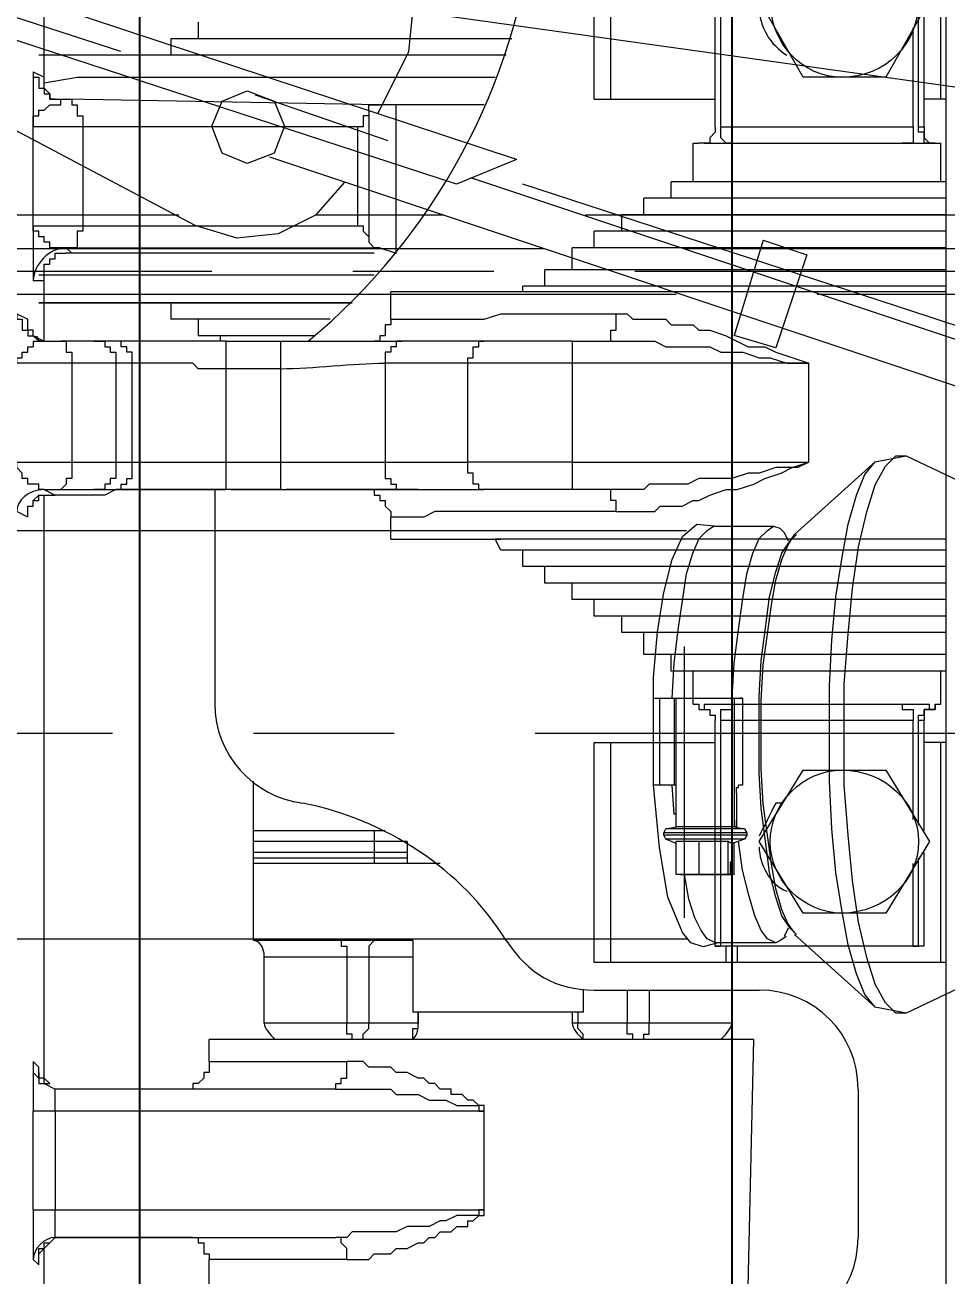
# Model space of a CAD drawing. Header units: millimetres. Extents: x 25083 to 52777, y 24772 to 45779.
# Drawn here: x 38710.9 to 38773.1, y 33778.3 to 33862.8 of the extents above; entities that cross this region are included whole.
import ezdxf

# ---------------------------------------------------------------- set-up
doc = ezdxf.new("R2010")
doc.units = ezdxf.units.MM
doc.layers.add('小车', color=7, linetype='Continuous')
doc.styles.get("Standard").update_dxf_attribs({"font": ''})
doc.styles.add('标准', font='', dxfattribs={"width": 0.667})
doc.styles.get('Standard').set_extended_font_data('SimSun')
doc.styles.get('标准').set_extended_font_data('FangSong_GB2312')
doc.dimstyles.new('ISO-25', dxfattribs={"dimtxt": 2.5, "dimasz": 2.5, "dimexe": 1.25, "dimexo": 0.625, "dimtad": 1, "dimtxsty": 'Standard', "dimcen": 2.5, "dimadec": 0, "dimazin": 0, "dimtfac": 1, "dimtmove": 0, "dimatfit": 3, "dimfxl": 1, "dimarcsym": 0})
doc.dimstyles.new('标准', dxfattribs={"dimtxt": 35, "dimasz": 4, "dimexe": 2, "dimexo": 0, "dimtad": 1, "dimdec": 1, "dimzin": 9, "dimdsep": 46, "dimtxsty": '标准', "dimcen": 0, "dimdle": 6, "dimazin": 2, "dimtfac": 1, "dimtdec": 1, "dimtmove": 0, "dimatfit": 3, "dimfxl": 1, "dimtolj": 1, "dimtzin": 0, "dimarcsym": 0})

# ---------------------------------------------------------------- blocks, each defined once
blk = doc.blocks.new('*D925')
at = {"color": 0, "lineweight": -2}
for p, q in [((29677.862, 34881.662), (29677.862, 32448.293)), ((40733.017, 34757.645), (40733.017, 32448.293)), ((29680.362, 32449.543), (40730.517, 32449.543))]:
    blk.add_line(p, q, dxfattribs=at)
at = {"color": 0}
for points in [[(29680.362, 32449.96), (29680.362, 32449.127), (29677.862, 32449.543)], [(40730.517, 32449.127), (40730.517, 32449.96), (40733.017, 32449.543)]]:
    blk.add_solid(points, dxfattribs=at)
at = {"layer": 'DEFPOINTS', "color": 0}
for p in [(29677.862, 34882.287), (40733.017, 34758.27), (40733.017, 32449.543)]:
    blk.add_point(p, dxfattribs=at)
at = {"color": 0, "insert": (35205.439, 32451.628), "char_height": 2.5, "attachment_point": 5}
blk.add_mtext('11055,15', dxfattribs=at)
blk = doc.blocks.new('zw$D2F4')
at = {"color": 7, "lineweight": 5}
for points in [[(650.25, 779.854), (650.621, 780.597)], [(650.25, 779.854), (650.992, 779.854)], [(650.25, 779.854), (650.992, 779.854)], [(650.25, 779.854), (650.621, 779.854)], [(650.992, 779.854), (650.992, 779.483), (651.364, 779.483)], [(650.992, 779.854), (650.992, 779.483), (651.364, 779.483)], [(652.106, 778.74), (652.106, 779.111), (652.478, 779.111), (652.478, 779.854), (652.849, 779.854), (652.849, 780.225), (653.22, 780.225), (653.592, 780.597), (653.963, 780.597)], [(653.963, 780.597), (653.963, 777.626), (653.963, 777.254), (653.963, 776.883)], [(660.648, 780.597), (661.019, 780.597), (661.019, 780.225), (661.39, 780.225), (661.39, 779.854), (661.762, 779.854), (661.762, 779.483)], [(660.648, 776.883), (660.648, 780.597)], [(663.99, 780.597), (663.619, 780.597), (663.619, 780.225), (662.876, 780.225), (662.876, 779.854), (662.504, 779.854)], [(662.504, 779.854), (662.504, 779.483)], [(662.504, 779.483), (662.876, 779.483), (662.876, 779.854)], [(662.876, 779.483), (662.876, 779.854), (663.247, 779.854)], [(662.876, 779.854), (663.619, 779.854)], [(663.247, 779.854), (663.619, 779.854)], [(663.99, 780.597), (663.619, 779.854)], [(599.745, 779.111), (600.116, 779.483)], [(599.745, 779.111), (600.487, 779.111)], [(599.745, 779.111), (600.116, 779.111)], [(603.458, 779.483), (600.487, 779.483), (600.116, 779.483)], [(600.116, 779.111), (600.487, 779.111)], [(600.487, 779.111), (600.859, 778.74)], [(600.487, 779.111), (600.859, 779.111), (600.859, 778.74), (601.23, 778.74)], [(603.458, 779.483), (610.143, 779.483)], [(603.458, 779.483), (603.458, 777.997)], [(610.143, 777.997), (610.143, 779.483)], [(613.485, 779.483), (612.371, 779.483), (610.143, 779.483)], [(613.485, 779.483), (612.742, 779.483), (612.371, 779.111), (612, 779.111), (612, 778.74)], [(612, 778.74), (612.371, 778.74), (612.371, 779.111)], [(612.371, 778.74), (612.371, 779.111)], [(612.371, 779.111), (613.114, 779.111)], [(612.742, 779.111), (613.114, 779.111)], [(613.485, 779.483), (613.114, 779.111)], [(651.364, 779.483), (651.735, 779.111), (651.735, 778.368)], [(651.364, 779.483), (651.364, 779.111), (651.735, 779.111), (651.735, 778.74)], [(662.504, 779.483), (662.133, 778.74)], [(662.133, 779.111), (662.504, 779.483)], [(662.133, 779.483), (662.133, 778.74)], [(662.133, 778.74), (662.133, 779.111)], [(662.504, 779.483), (662.876, 779.483)], [(664.733, 770.199), (664.733, 779.111)], [(664.733, 779.111), (664.733, 757.944)], [(666.218, 778.74), (666.218, 779.483)], [(669.932, 779.483), (666.218, 779.483)], [(669.189, 778.74), (669.189, 779.111), (669.56, 779.111), (669.56, 779.483), (669.932, 779.483)], [(669.932, 779.483), (676.616, 779.483)], [(669.932, 779.483), (669.932, 778.74)], [(678.102, 779.483), (676.616, 779.483)], [(676.616, 779.483), (677.359, 779.483), (677.359, 779.111), (677.73, 779.111), (677.73, 778.74), (678.102, 778.368), (678.102, 777.626)], [(676.616, 776.14), (676.616, 779.483)], [(680.33, 779.483), (678.102, 779.483)], [(680.33, 779.483), (679.958, 779.483), (679.958, 779.111), (679.216, 779.111), (679.216, 778.74), (678.844, 778.74), (678.844, 778.368)], [(680.33, 779.483), (679.958, 778.74)], [(681.444, 770.199), (681.444, 779.111)], [(562.238, 778.74), (600.859, 778.74)], [(600.859, 778.74), (601.602, 777.997), (601.602, 777.626)], [(601.23, 778.74), (601.23, 778.368), (601.602, 777.997)], [(612, 778.74), (611.628, 777.997)], [(612, 778.368), (612.371, 778.74)], [(612.371, 778.74), (651.735, 778.74)], [(652.106, 778.74), (651.735, 777.997)], [(651.735, 778.74), (651.735, 777.997)], [(651.735, 778.368), (651.735, 777.997)], [(662.133, 778.74), (666.218, 778.74)], [(666.218, 778.74), (666.961, 778.74)], [(666.589, 769.827), (666.589, 778.368)], [(666.961, 778.74), (667.332, 778.74), (667.332, 778.368), (667.703, 778.368), (667.703, 777.997), (668.075, 777.997), (668.075, 777.626), (668.075, 777.254)], [(668.446, 777.254), (668.446, 778.368), (668.818, 778.368), (668.818, 778.74), (669.189, 778.74)], [(678.473, 778.368), (678.473, 777.254)], [(678.844, 778.368), (678.473, 778.368)], [(678.473, 777.997), (678.473, 778.368), (678.844, 778.368)], [(678.844, 778.368), (679.216, 778.74)], [(679.216, 778.74), (679.958, 778.74)], [(679.587, 778.74), (679.958, 776.512), (679.958, 748.288)], [(679.958, 778.74), (689.242, 778.74)], [(601.602, 777.997), (601.602, 759.058)], [(601.602, 777.997), (601.602, 777.626)], [(601.602, 777.997), (603.458, 777.997)], [(601.602, 768.713), (601.602, 777.626)], [(603.458, 777.997), (603.458, 749.031)], [(610.143, 777.997), (603.458, 777.997)], [(610.143, 749.031), (610.143, 777.997)], [(610.143, 777.997), (611.628, 777.997)], [(611.628, 759.058), (611.628, 777.997)], [(653.963, 776.883), (652.849, 776.883), (652.849, 777.254), (652.478, 777.254), (652.106, 777.626)], [(652.106, 777.626), (652.106, 775.398)], [(662.133, 777.626), (662.133, 777.254), (661.39, 777.254), (661.39, 776.883), (660.648, 776.883)], [(662.133, 775.398), (662.133, 777.626)], [(678.102, 777.626), (678.473, 777.626), (678.473, 777.254)], [(651.735, 774.655), (651.735, 777.254)], [(660.648, 776.883), (653.963, 776.883)], [(653.963, 776.883), (653.963, 773.912)], [(660.648, 773.912), (660.648, 776.883)], [(668.446, 777.254), (668.075, 776.883)], [(668.446, 777.254), (668.446, 756.087)], [(669.932, 776.14), (669.56, 776.14), (669.56, 776.512), (668.446, 776.512), (668.446, 776.883), (668.446, 777.254)], [(678.473, 777.254), (678.473, 776.883), (678.102, 776.883), (678.102, 776.512), (677.73, 776.512), (677.359, 776.512), (677.359, 776.14), (676.616, 776.14)], [(678.102, 756.087), (678.473, 777.254)], [(669.932, 776.14), (669.932, 757.572)], [(676.616, 776.14), (669.932, 776.14)], [(676.616, 757.572), (676.616, 776.14)], [(652.106, 775.398), (652.106, 774.284)], [(653.963, 773.912), (652.849, 773.912), (652.849, 774.284), (652.478, 774.284), (652.478, 774.655), (652.106, 774.655), (652.106, 775.398)], [(662.133, 775.398), (662.133, 774.655), (661.762, 774.655), (661.762, 774.284), (661.39, 774.284), (661.39, 773.912), (660.648, 773.912)], [(662.133, 774.284), (662.133, 775.398)], [(652.106, 773.912), (651.735, 774.655)], [(652.106, 774.284), (652.106, 766.485)], [(652.106, 774.284), (652.106, 773.541), (652.478, 773.541), (652.478, 773.169), (652.849, 773.169), (652.849, 772.798), (653.963, 772.798)], [(652.106, 766.485), (652.106, 773.912)], [(653.963, 773.912), (653.963, 772.798)], [(660.648, 773.912), (653.963, 773.912)], [(660.648, 772.798), (661.39, 772.798), (661.39, 773.169), (661.762, 773.169), (661.762, 773.541), (662.133, 773.541), (662.133, 774.284)], [(660.648, 772.798), (660.648, 773.912)], [(662.133, 766.485), (662.133, 774.284)], [(653.963, 772.798), (660.648, 772.798)], [(653.963, 772.798), (653.963, 766.485)], [(660.276, 766.485), (660.276, 768.342), (660.648, 768.713), (660.648, 772.798)], [(664.733, 771.684), (664.733, 772.055)], [(664.733, 772.055), (664.733, 770.199)], [(664.733, 770.199), (664.733, 771.684)], [(663.619, 759.429), (663.619, 770.199)], [(664.733, 770.199), (663.619, 770.199)], [(664.733, 757.944), (664.733, 770.199)], [(682.558, 770.199), (681.444, 770.199)], [(682.558, 747.174), (682.558, 770.199)], [(601.602, 769.084), (601.602, 768.342), (601.23, 768.342)], [(601.602, 769.084), (601.602, 769.456)], [(601.602, 769.456), (601.602, 768.713)], [(601.23, 768.342), (601.23, 767.97), (600.487, 767.97), (600.487, 767.599), (600.116, 767.599)], [(613.485, 767.599), (612.742, 767.599), (612.742, 767.97), (612.371, 767.97), (612, 768.342), (612, 768.713), (611.628, 768.713)], [(662.504, 760.543), (662.504, 768.342)], [(663.619, 768.342), (662.504, 768.342)], [(683.672, 768.342), (682.558, 768.342)], [(598.259, 767.599), (600.116, 767.599)], [(600.116, 758.315), (600.116, 767.599)], [(613.485, 767.599), (614.97, 767.599)], [(613.485, 767.599), (613.485, 763.143), (613.485, 762.029), (613.485, 758.315)], [(614.97, 754.23), (614.97, 767.599)], [(652.106, 767.228), (637.623, 767.228)], [(647.65, 767.228), (642.451, 767.228)], [(652.106, 762.771), (652.106, 766.485)], [(652.106, 766.114), (652.106, 766.485)], [(653.963, 766.485), (652.106, 766.485)], [(653.963, 766.485), (653.963, 762.771)], [(660.276, 766.485), (653.963, 766.485)], [(660.276, 762.771), (660.276, 766.485)], [(662.133, 766.485), (661.39, 766.485), (661.019, 766.485), (660.276, 766.485)], [(662.504, 766.856), (662.133, 766.856)], [(662.133, 766.485), (662.133, 762.771)], [(652.106, 766.114), (652.106, 762.4)], [(621.655, 758.686), (621.655, 764.628)], [(632.424, 764.628), (621.655, 764.628)], [(626.854, 754.23), (626.854, 764.628)], [(626.854, 752.002), (626.854, 764.628)], [(627.225, 754.23), (627.225, 764.628)], [(627.597, 754.23), (627.597, 764.628)], [(628.339, 754.23), (628.339, 764.628)], [(629.082, 764.628), (629.082, 755.716)], [(616.085, 753.487), (616.085, 763.885)], [(616.085, 763.885), (620.541, 763.885)], [(620.541, 753.859), (620.541, 763.885)], [(652.106, 762.771), (652.849, 762.771), (653.22, 762.771), (653.963, 762.771)], [(653.963, 762.771), (660.276, 762.771)], [(660.276, 762.771), (662.133, 762.771)], [(600.116, 758.315), (600.859, 758.315), (601.23, 758.686), (601.602, 758.686), (601.602, 759.058)], [(603.458, 749.031), (603.458, 749.402), (603.087, 749.402), (603.087, 750.888), (602.716, 751.631), (602.716, 752.002), (602.344, 752.745), (602.344, 754.23), (601.973, 754.973), (601.973, 757.572), (601.973, 757.944), (601.602, 758.315), (601.602, 759.058)], [(611.628, 759.058), (611.628, 755.344), (611.257, 754.973), (611.257, 753.487), (610.886, 752.745), (610.886, 751.631), (610.514, 750.888), (610.514, 749.402), (610.143, 749.402), (610.143, 749.031)], [(611.628, 759.058), (612, 759.058), (612, 758.686), (612.371, 758.686), (612.371, 758.315), (612.742, 758.315), (613.485, 758.315)], [(621.655, 758.686), (621.284, 758.686), (621.284, 758.315), (620.912, 758.315), (620.541, 758.315)], [(621.655, 758.315), (621.655, 758.686)], [(600.116, 758.315), (600.116, 756.83), (600.487, 756.458), (600.487, 755.344), (600.859, 754.973), (600.859, 754.23), (601.23, 753.487), (601.23, 753.116), (601.602, 752.745), (601.602, 752.373), (601.973, 752.002), (601.973, 751.259), (602.344, 750.888), (602.344, 750.145), (602.716, 750.145), (602.716, 749.774), (603.087, 749.402), (603.087, 749.031), (603.458, 749.031)], [(610.143, 749.031), (610.514, 749.031), (610.514, 749.402), (610.886, 749.774), (610.886, 750.145), (611.257, 750.517), (611.257, 751.259), (611.628, 751.259), (611.628, 752.002), (612, 752.373), (612, 752.745), (612.371, 753.116), (612.371, 753.487), (612.742, 754.23), (612.742, 754.601), (612.742, 754.973), (613.114, 755.344), (613.114, 756.83), (613.485, 757.201), (613.485, 758.315)], [(614.97, 757.944), (615.342, 757.944), (615.342, 758.315), (616.085, 758.315)], [(620.541, 758.315), (616.085, 758.315)], [(621.655, 753.859), (621.655, 758.315)], [(614.97, 757.201), (615.342, 757.201), (615.713, 756.83), (616.085, 756.83)], [(669.932, 757.572), (669.932, 757.201), (669.56, 757.201), (669.189, 756.83), (668.818, 756.83)], [(669.932, 757.572), (676.616, 757.572)], [(677.73, 756.83), (677.359, 756.83), (677.359, 757.201), (676.616, 757.201), (676.616, 757.572)], [(620.541, 756.83), (616.085, 756.83)], [(621.655, 756.087), (621.655, 756.458), (621.284, 756.83), (620.912, 756.83), (620.541, 756.83)], [(629.082, 756.458), (626.854, 756.458)], [(652.106, 756.83), (652.106, 756.458), (651.735, 756.458), (651.735, 756.087), (651.364, 756.087), (651.364, 755.716), (650.992, 755.716), (650.621, 755.344), (650.25, 755.344)], [(652.106, 756.458), (652.106, 756.83)], [(652.106, 756.087), (652.106, 756.83)], [(663.619, 755.344), (663.247, 755.344), (663.247, 755.716), (662.504, 755.716), (662.504, 756.087), (662.133, 756.087), (662.133, 756.458)], [(668.446, 756.087), (668.446, 756.458), (668.818, 756.83)], [(677.73, 756.83), (668.818, 756.83)], [(677.73, 756.83), (678.102, 756.83), (678.102, 756.087)], [(648.764, 755.344), (650.25, 755.344)], [(648.764, 755.344), (648.764, 751.259), (648.764, 750.517), (648.764, 748.288)], [(650.621, 740.118), (650.621, 752.373), (650.25, 753.116), (650.25, 755.344)], [(653.963, 755.716), (652.849, 755.716), (652.849, 755.344), (652.478, 755.344), (652.478, 754.973), (652.106, 754.973), (652.106, 754.601)], [(653.963, 755.716), (653.963, 750.145)], [(660.648, 755.716), (653.963, 755.716)], [(660.648, 750.145), (660.648, 755.716)], [(662.133, 754.601), (662.133, 754.973), (661.762, 754.973), (661.762, 755.344), (661.39, 755.344), (661.39, 755.716), (660.648, 755.716)], [(663.619, 755.344), (665.475, 755.344)], [(663.619, 755.344), (663.619, 749.031), (663.99, 747.917), (663.99, 744.946), (663.99, 743.089), (663.99, 740.118)], [(665.475, 746.432), (665.475, 755.344)], [(668.446, 756.087), (668.075, 754.973)], [(678.102, 754.973), (678.102, 756.087)], [(652.106, 754.601), (652.106, 749.031)], [(652.106, 754.23), (652.106, 754.601)], [(662.133, 749.031), (662.133, 754.601)], [(668.075, 754.973), (678.102, 754.973)], [(678.102, 749.031), (678.102, 754.973)], [(614.97, 753.859), (615.713, 753.859), (615.713, 753.487), (616.085, 753.487)], [(616.827, 742.347), (616.827, 753.859)], [(621.655, 753.859), (616.827, 753.859)], [(628.339, 754.23), (626.854, 754.23)], [(652.106, 753.487), (652.106, 754.23)], [(616.085, 753.487), (616.827, 753.487)], [(616.827, 753.487), (616.085, 753.487)], [(652.106, 749.031), (652.106, 749.402), (652.478, 749.402), (652.478, 749.774), (652.849, 749.774), (653.22, 749.774), (653.22, 750.145), (653.963, 750.145)], [(653.963, 750.145), (660.648, 750.145)], [(660.648, 750.145), (661.019, 750.145), (661.019, 749.774), (661.762, 749.774), (661.762, 749.402), (662.133, 749.402), (662.133, 749.031)], [(603.458, 749.031), (610.143, 749.031)], [(603.458, 749.031), (610.143, 749.031)], [(648.764, 748.66), (648.764, 748.288)], [(652.106, 748.288), (652.106, 749.031)], [(648.021, 747.917), (648.764, 748.288)], [(648.021, 717.837), (648.021, 747.917)], [(646.907, 717.837), (646.907, 746.432)], [(646.907, 746.432), (648.021, 746.432)], [(665.475, 746.432), (665.847, 746.432)], [(665.847, 717.837), (665.847, 746.432)], [(645.793, 717.837), (645.793, 744.946)], [(645.793, 744.946), (646.907, 744.946)], [(665.847, 744.946), (666.961, 744.946)], [(666.961, 717.837), (666.961, 744.946)], [(614.97, 742.347), (615.342, 742.347), (615.713, 742.718), (616.085, 742.718)], [(616.085, 732.32), (616.085, 743.089)], [(616.827, 743.089), (616.085, 743.089)], [(616.827, 742.718), (616.085, 742.718)], [(644.679, 717.837), (644.679, 743.089)], [(644.679, 743.089), (645.793, 743.089)], [(652.106, 740.861), (652.106, 743.089)], [(653.963, 743.089), (652.106, 743.089)], [(653.963, 743.089), (653.963, 727.121)], [(660.648, 743.089), (653.963, 743.089)], [(660.648, 727.121), (660.648, 743.089)], [(662.133, 743.089), (661.39, 743.089), (661.019, 743.089), (660.648, 743.089)], [(662.133, 743.089), (662.133, 740.861)], [(666.961, 743.089), (668.446, 743.089)], [(668.446, 717.837), (668.446, 743.089)], [(614.97, 731.206), (614.97, 741.975)], [(618.313, 742.347), (616.827, 742.347)], [(618.313, 741.604), (618.313, 730.463)], [(620.17, 717.837), (620.17, 741.604)], [(620.17, 741.604), (635.024, 741.604)], [(635.024, 741.604), (635.024, 733.434)], [(643.565, 717.837), (643.565, 741.604)], [(643.565, 741.604), (644.679, 741.604)], [(668.446, 741.604), (669.56, 741.604)], [(669.56, 717.837), (669.56, 741.604)], [(678.473, 741.604), (678.473, 733.434)], [(678.473, 741.604), (693.327, 741.604)], [(620.17, 740.49), (635.024, 740.49)], [(650.621, 740.118), (651.364, 740.118), (651.364, 740.49), (652.106, 740.49), (652.106, 740.861)], [(650.621, 740.118), (650.621, 737.519), (650.992, 737.148), (650.992, 735.662), (651.364, 734.919), (651.364, 734.548), (651.735, 733.805), (652.106, 732.691), (652.106, 731.949), (652.478, 730.835), (652.849, 730.092), (653.22, 728.978), (653.592, 728.235), (653.963, 727.121)], [(653.963, 727.121), (653.592, 727.864), (653.592, 729.349), (653.22, 730.463), (653.22, 731.206), (652.849, 732.32), (652.849, 734.548), (652.478, 735.291), (652.478, 737.89), (652.106, 738.262), (652.106, 740.861)], [(662.133, 740.861), (662.133, 737.519), (661.762, 736.776), (661.762, 733.805), (661.39, 733.063), (661.39, 731.577), (661.019, 730.463), (661.019, 729.72), (660.648, 728.606), (660.648, 727.121)], [(663.99, 740.118), (663.99, 739.376), (663.619, 739.004), (663.619, 736.776), (663.247, 736.405), (663.247, 734.919), (662.876, 734.548), (662.876, 733.805), (662.504, 732.691), (661.762, 731.206), (661.762, 730.092), (661.39, 729.349), (660.648, 727.121)], [(662.133, 740.861), (662.133, 740.49), (662.876, 740.49), (662.876, 740.118), (663.99, 740.118)], [(678.473, 740.49), (693.327, 740.49)], [(614.97, 739.004), (615.342, 739.004), (615.342, 739.376), (616.085, 739.376)], [(618.313, 739.376), (616.085, 739.376)], [(642.451, 717.837), (642.451, 739.747)], [(642.451, 739.747), (643.565, 739.747)], [(669.56, 739.747), (670.674, 739.747)], [(670.674, 717.837), (670.674, 739.747)], [(614.97, 738.262), (615.342, 738.262), (615.342, 737.89), (616.085, 737.89)], [(618.313, 737.89), (616.085, 737.89)], [(640.966, 717.837), (640.966, 738.262)], [(640.966, 738.262), (642.451, 738.262)], [(670.674, 738.262), (671.788, 738.262)], [(671.788, 717.837), (671.788, 738.262)], [(639.852, 717.837), (639.852, 736.405)], [(639.852, 736.405), (640.966, 736.405)], [(671.788, 736.405), (672.903, 736.405)], [(672.903, 717.837), (672.903, 736.405)], [(637.252, 734.177), (637.252, 733.805), (636.881, 733.805), (636.881, 733.434), (636.509, 733.434)], [(637.623, 734.548), (637.252, 734.548), (637.252, 734.177)], [(637.623, 734.177), (637.252, 734.177)], [(637.623, 734.919), (637.623, 734.548)], [(637.623, 734.919), (639.852, 734.919)], [(637.623, 734.177), (637.623, 718.951)], [(672.903, 734.919), (675.502, 734.919)], [(675.502, 734.919), (675.502, 734.548)], [(675.502, 734.177), (675.502, 734.548)], [(675.502, 734.177), (675.502, 718.951)], [(676.616, 733.434), (676.245, 733.434), (675.873, 733.805), (675.502, 733.805), (675.502, 734.177)], [(621.284, 733.434), (621.284, 733.063)], [(621.284, 733.434), (636.509, 733.434)], [(621.284, 733.063), (621.284, 733.434)], [(676.616, 733.434), (691.47, 733.434)], [(620.17, 732.691), (621.284, 732.691)], [(621.284, 720.065), (621.284, 733.063)], [(621.284, 719.694), (621.284, 733.063)], [(621.284, 733.063), (636.509, 733.063)], [(636.509, 720.065), (636.509, 733.063)], [(636.509, 733.063), (637.252, 733.063), (637.252, 732.691), (637.252, 732.32), (637.623, 732.32)], [(675.502, 732.32), (675.502, 732.691), (675.873, 733.063), (676.245, 733.063), (676.616, 733.063)], [(676.616, 733.063), (676.616, 720.065)], [(676.616, 733.063), (691.47, 733.063)], [(618.313, 732.32), (616.085, 732.32)], [(621.284, 731.949), (620.17, 731.949)], [(598.259, 731.206), (614.97, 730.835)], [(614.97, 730.835), (614.97, 731.206)], [(623.512, 727.492), (628.339, 730.463)], [(628.339, 730.463), (633.167, 727.492)], [(679.958, 727.492), (685.157, 730.463)], [(623.512, 721.922), (623.512, 727.492)], [(633.167, 727.492), (633.167, 721.922)], [(679.958, 721.922), (679.958, 727.492)], [(653.963, 727.121), (660.648, 727.121)], [(611.628, 723.779), (601.602, 723.779)], [(628.339, 718.951), (623.512, 721.922)], [(633.167, 721.922), (628.339, 718.951)], [(685.157, 718.951), (679.958, 721.922)], [(637.623, 720.808), (637.252, 720.808), (637.252, 720.065), (636.881, 720.065), (636.509, 720.065)], [(676.616, 720.065), (675.502, 720.065), (675.502, 720.436), (675.502, 720.808)], [(621.284, 720.065), (621.284, 719.694)], [(621.284, 720.065), (626.854, 720.065)], [(621.284, 719.694), (621.284, 720.065)], [(629.825, 720.065), (636.509, 720.065)], [(676.616, 720.065), (683.301, 720.065)], [(621.284, 719.322), (621.284, 719.694)], [(621.284, 719.694), (627.225, 719.694)], [(621.284, 719.322), (621.284, 719.694)], [(621.284, 719.322), (627.597, 719.322)], [(629.082, 719.322), (636.509, 719.322)], [(629.454, 719.694), (636.509, 719.694)], [(635.024, 717.837), (635.024, 719.322)], [(636.509, 719.322), (636.509, 719.694)], [(636.509, 719.694), (636.881, 719.694), (636.881, 719.322), (637.252, 719.322), (637.252, 718.951)], [(637.252, 718.951), (637.252, 719.322), (636.509, 719.322)], [(675.502, 718.951), (675.502, 719.322), (676.245, 719.322), (676.245, 719.694), (676.616, 719.694)], [(676.616, 719.322), (675.873, 719.322), (675.502, 718.951)], [(676.616, 719.694), (676.616, 719.322)], [(676.616, 719.694), (684.043, 719.694)], [(676.616, 719.322), (684.415, 719.322)], [(678.473, 717.837), (678.473, 719.322)], [(620.17, 718.208), (635.024, 718.208)], [(637.252, 718.951), (637.623, 718.951)], [(637.623, 718.58), (637.252, 718.58), (637.252, 718.951)], [(637.252, 718.951), (637.252, 718.58), (637.623, 718.58)], [(637.623, 718.58), (637.623, 718.208)], [(637.623, 718.208), (639.852, 718.208)], [(672.903, 718.208), (675.502, 718.208)], [(675.502, 718.951), (675.502, 718.58)], [(675.502, 718.58), (675.502, 718.951)], [(675.502, 718.58), (675.502, 718.208)], [(678.473, 718.208), (693.327, 718.208)], [(527.701, 717.837), (948.822, 717.837)]]:
    blk.add_lwpolyline(points, dxfattribs=at)
for points in [[(652.106, 778.74), (652.106, 779.854), (651.364, 780.597), (650.621, 780.597)], [(662.876, 779.854), (662.876, 779.854), (662.876, 779.854), (662.876, 779.854)], [(601.602, 777.997), (601.602, 778.74), (600.859, 779.483), (600.116, 779.483)], [(612.742, 779.111), (612.742, 779.111), (612.742, 779.111), (612.371, 779.111)], [(662.133, 779.483), (662.133, 779.483), (662.133, 779.483), (661.762, 779.483)], [(662.504, 779.483), (662.504, 779.111), (662.133, 779.111), (662.133, 779.111)], [(662.504, 779.483), (662.504, 779.483), (662.504, 779.483), (662.504, 779.483)], [(668.446, 777.254), (668.446, 778.368), (667.332, 779.483), (666.218, 779.483)], [(666.589, 778.368), (666.589, 778.74), (666.589, 778.74), (666.589, 779.111)], [(612, 778.74), (612, 778.74), (612, 778.368), (612, 778.368)], [(652.106, 778.74), (652.106, 778.368), (652.106, 777.997), (652.106, 777.626)], [(662.133, 778.74), (662.133, 778.368), (662.133, 777.997), (662.133, 777.626)], [(669.932, 778.74), (669.932, 777.997), (669.932, 776.883), (669.932, 776.14)], [(678.844, 778.368), (678.844, 778.368), (678.844, 778.368), (678.844, 778.368)], [(601.602, 777.626), (601.602, 777.626), (601.602, 777.626), (601.602, 777.997)], [(601.602, 777.997), (601.602, 777.997), (601.602, 777.997), (601.602, 777.997)], [(601.602, 777.997), (601.602, 777.997), (601.602, 777.997), (601.602, 777.997)], [(651.735, 777.254), (651.735, 777.626), (651.735, 777.626), (651.735, 777.997)], [(668.075, 776.883), (668.075, 776.883), (668.075, 776.883), (668.075, 777.254)], [(668.075, 770.941), (668.075, 772.798), (668.075, 775.026), (668.075, 776.883)], [(668.075, 756.458), (668.075, 761.286), (668.075, 766.114), (668.075, 770.941)], [(666.589, 756.458), (666.589, 760.915), (666.589, 765.371), (666.589, 769.827)], [(681.444, 747.546), (681.444, 755.344), (681.444, 762.771), (681.444, 770.199)], [(637.623, 767.228), (634.281, 767.228), (631.31, 764.628), (630.939, 761.286)], [(620.541, 763.885), (621.284, 763.885), (621.655, 764.257), (621.655, 764.628)], [(616.085, 763.885), (615.713, 763.885), (615.342, 763.514), (614.97, 763.143)], [(652.106, 762.771), (652.106, 760.172), (652.106, 757.201), (652.106, 754.601)], [(652.106, 756.83), (652.106, 758.686), (652.106, 760.543), (652.106, 762.4)], [(653.963, 762.771), (653.963, 760.543), (653.963, 757.944), (653.963, 755.716)], [(660.276, 762.771), (660.276, 760.543), (660.648, 757.944), (660.648, 755.716)], [(662.133, 762.771), (662.133, 760.172), (662.133, 757.201), (662.133, 754.601)], [(621.655, 747.546), (626.483, 750.517), (629.825, 755.716), (630.939, 761.286)], [(662.133, 760.915), (669.189, 752.373), (679.587, 746.803), (690.356, 745.689)], [(652.106, 754.601), (652.106, 754.973), (652.106, 755.344), (652.106, 756.087)], [(614.97, 741.975), (614.97, 746.06), (614.97, 750.145), (614.97, 754.23)], [(614.97, 753.859), (615.342, 753.487), (615.713, 753.487), (616.085, 753.487)], [(653.963, 743.089), (653.963, 745.318), (653.963, 747.546), (653.963, 750.145)], [(660.648, 743.089), (660.648, 745.318), (660.648, 747.546), (660.648, 750.145)], [(652.106, 743.089), (652.106, 744.946), (652.106, 746.803), (652.106, 749.031)], [(662.133, 743.089), (662.133, 744.946), (662.133, 746.803), (662.133, 749.031)], [(648.764, 748.288), (648.764, 748.288), (648.764, 747.917), (648.764, 747.917)], [(648.764, 748.288), (648.764, 748.288), (648.764, 748.288), (648.764, 748.288)], [(648.764, 717.837), (648.764, 727.864), (648.764, 738.262), (648.764, 748.288)], [(652.106, 742.347), (652.106, 744.575), (652.106, 746.432), (652.106, 748.288)], [(621.655, 747.546), (619.427, 746.06), (618.313, 744.203), (618.313, 741.604)], [(665.475, 717.837), (665.475, 727.492), (665.475, 737.148), (665.475, 746.432)], [(616.085, 743.089), (615.713, 743.089), (615.342, 742.718), (614.97, 742.347)], [(614.97, 733.063), (615.342, 732.691), (615.713, 732.32), (616.085, 732.32)], [(594.917, 730.463), (594.917, 726.75), (597.888, 723.779), (601.602, 723.779)], [(611.628, 723.779), (615.342, 723.779), (618.313, 726.75), (618.313, 730.463)], [(627.968, 730.463), (626.854, 730.463), (625.369, 729.72), (624.997, 728.606)], [(630.939, 729.349), (630.196, 729.72), (629.454, 730.092), (628.711, 730.463)], [(684.786, 730.463), (683.301, 730.463), (682.186, 729.72), (681.444, 728.606)], [(630.939, 728.978), (630.939, 728.978), (630.939, 728.978), (630.939, 729.349)], [(630.939, 729.349), (630.939, 729.349), (630.939, 729.349), (630.939, 729.349)]]:
    blk.add_open_spline(points, degree=3, dxfattribs=at)
for points in [[(628.339, 729.72), (625.74, 729.72), (623.512, 727.492), (623.512, 724.893), (623.512, 721.922), (625.74, 719.694), (628.339, 719.694), (630.939, 719.694), (633.167, 721.922), (633.167, 724.893), (633.167, 727.492), (630.939, 729.72), (628.339, 729.72)], [(685.157, 729.72), (682.186, 729.72), (679.958, 727.492), (679.958, 724.893), (679.958, 721.922), (682.186, 719.694), (685.157, 719.694), (687.757, 719.694), (689.985, 721.922), (689.985, 724.893), (689.985, 727.492), (687.757, 729.72), (685.157, 729.72)]]:
    blk.add_open_spline(points, degree=3, knots=[0, 0, 0, 0, 1, 1, 1, 2, 2, 2, 3, 3, 3, 4, 4, 4, 4], dxfattribs=at)
blk = doc.blocks.new('*D468')
at = {"layer": 'DEFPOINTS', "color": 0}
for p in [(36394.726, 116814.498), (36374.449, 116811.675), (36378.59, 116781.931)]:
    blk.add_point(p, dxfattribs=at)
at = {"layer": '小车', "color": 0, "lineweight": -2}
for p, q in [((36394.726, 116814.498), (36388.79, 116857.133)), ((36374.449, 116811.675), (36396.706, 116814.773)), ((36398.315, 116788.715), (36395.277, 116810.536)), ((36378.59, 116781.931), (36400.847, 116785.029))]:
    blk.add_line(p, q, dxfattribs=at)
at = {"layer": '小车', "color": 0}
for points in [[(36395.937, 116810.628), (36394.617, 116810.444), (36394.726, 116814.498)], [(36398.975, 116788.807), (36397.654, 116788.623), (36398.866, 116784.754)]]:
    blk.add_solid(points, dxfattribs=at)
at = {"layer": '小车', "color": 0, "insert": (36409.434, 116840.295), "char_height": 35, "attachment_point": 5, "rotation": 277.92543, "style": '标准'}
blk.add_mtext('\\A1;30', dxfattribs=at)
blk = doc.blocks.new('A$C1A4175F5')
at = {"layer": '小车', "color": 7, "lineweight": 0}
for points in [[(854.473, 647.714), (913.127, 666.892)], [(716.727, 639.734), (898.008, 665.072)], [(850.413, 649.393), (896.188, 664.512)], [(872.111, 644.914), (907.247, 663.532)], [(857.692, 656.673), (857.412, 659.332)], [(859.792, 652.473), (857.692, 656.673)], [(247.215, 442.635), (867.071, 649.533)], [(246.235, 445.574), (853.493, 648.133)], [(862.032, 647.854), (863.992, 645.614), (866.511, 644.354), (869.311, 644.074), (872.111, 644.914)], [(758.162, 645.614), (845.793, 645.614)], [(855.312, 645.614), (863.992, 645.614)], [(873.231, 645.614), (951.483, 645.614)], [(833.755, 643.934), (830.815, 642.954)], [(833.755, 643.934), (835.714, 637.495)], [(839.074, 643.374), (742.204, 643.374)], [(830.815, 642.954), (832.915, 636.655)], [(951.483, 643.374), (848.593, 643.374)], [(830.115, 640.294), (730.165, 640.294)], [(951.483, 640.294), (839.634, 640.294)], [(832.915, 636.655), (835.714, 637.495)], [(824.096, 629.375), (817.936, 626.436)], [(826.195, 628.955), (824.096, 629.375)], [(828.295, 610.617), (828.295, 613.977), (828.015, 617.337), (827.735, 620.416), (827.315, 623.216), (826.755, 625.596), (826.195, 627.416), (825.496, 628.675), (824.796, 629.375), (824.096, 629.375)], [(829.275, 610.617), (829.275, 613.837), (829.135, 616.917), (828.855, 619.856), (828.435, 622.516), (828.015, 624.756), (827.455, 626.716), (826.895, 628.116), (826.195, 628.955)], [(831.655, 624.056), (826.195, 628.955)], [(833.055, 624.616), (832.635, 624.476), (832.355, 624.196)], [(835.854, 612.997), (835.714, 615.377), (835.434, 617.617), (835.155, 619.576), (834.875, 621.396), (834.455, 622.796), (834.035, 623.776), (833.475, 624.336), (833.055, 624.616)], [(837.114, 624.616), (833.055, 624.616)], [(841.174, 607.678), (841.174, 614.397), (840.894, 617.477), (840.474, 620.136), (839.914, 622.376), (839.214, 623.916), (838.234, 624.756), (836.834, 624.616)], [(839.914, 612.997), (839.774, 615.377), (839.494, 617.617), (839.214, 619.576), (838.934, 621.396), (838.514, 622.796), (838.094, 623.776), (837.534, 624.336), (837.114, 624.616)], [(834.035, 610.617), (834.035, 613.137), (833.895, 615.517), (833.615, 617.757), (833.335, 619.856), (832.915, 621.536), (832.495, 622.796), (831.935, 623.636), (831.515, 624.056)], [(833.895, 610.617), (833.895, 612.857), (833.755, 615.237), (833.475, 617.337), (833.195, 619.296), (832.915, 620.976), (832.495, 622.376), (832.075, 623.356), (831.655, 624.056)], [(832.355, 624.196), (832.075, 623.636)], [(947.983, 624.336), (838.934, 624.336)], [(839.074, 598.159), (839.074, 616.497)], [(835.714, 612.997), (835.155, 612.997)], [(835.155, 612.997), (835.155, 607.118)], [(835.155, 612.997), (835.295, 612.997)], [(835.155, 612.997), (835.155, 607.118)], [(835.714, 612.997), (835.714, 604.318)], [(839.634, 612.997), (835.714, 612.997)], [(839.774, 612.997), (839.634, 612.997)], [(839.634, 604.318), (839.634, 612.997)], [(839.774, 612.997), (839.774, 607.118)], [(840.754, 612.997), (839.774, 612.997)], [(840.754, 612.997), (840.754, 607.118)], [(841.174, 612.997), (840.754, 612.997)], [(841.174, 607.118), (841.174, 612.997)], [(824.096, 591.719), (824.796, 591.719), (825.496, 592.419), (826.195, 593.679), (826.755, 595.499), (827.315, 597.879), (827.735, 600.678), (828.015, 603.758), (828.295, 607.118), (828.295, 610.617)], [(826.195, 592.139), (826.895, 592.979), (827.455, 594.379), (828.015, 596.339), (828.435, 598.579), (828.855, 601.238), (829.135, 604.178), (829.275, 607.398), (829.275, 610.617)], [(831.515, 597.039), (831.935, 597.459), (832.495, 598.299), (832.915, 599.558), (833.335, 601.238), (833.615, 603.338), (833.895, 605.578), (834.035, 607.958), (834.035, 610.617)], [(831.655, 597.179), (832.075, 597.739), (832.495, 598.719), (832.915, 600.118), (833.195, 601.798), (833.475, 603.758), (833.755, 605.858), (833.895, 608.238), (833.895, 610.617)], [(835.155, 607.118), (835.434, 607.118)], [(835.155, 607.118), (835.295, 607.118)], [(835.574, 606.558), (835.574, 606.698), (835.574, 606.838), (835.574, 606.978), (835.434, 606.978), (835.434, 607.118)], [(837.814, 596.199), (838.654, 596.479), (839.214, 597.179), (840.194, 599.558), (840.754, 602.918), (841.174, 607.118)], [(839.634, 607.118), (839.774, 607.118)], [(839.634, 607.118), (840.474, 607.118)], [(839.774, 605.158), (839.914, 607.118)], [(839.774, 607.118), (840.754, 607.118)], [(840.474, 607.118), (840.614, 607.118)], [(840.754, 607.118), (841.174, 607.118)], [(840.754, 607.118), (840.894, 607.118)], [(835.574, 606.558), (835.574, 604.318)], [(839.634, 605.158), (839.774, 605.158)], [(835.015, 604.178), (834.875, 603.898)], [(835.714, 604.318), (835.015, 604.178)], [(835.015, 604.178), (835.155, 604.178), (835.434, 604.178), (835.714, 604.178), (835.994, 604.178), (836.414, 604.178), (836.834, 604.178), (837.254, 604.178), (837.674, 604.178), (838.234, 604.178)], [(835.574, 604.318), (835.574, 604.738)], [(835.574, 604.318), (835.714, 604.318)], [(835.714, 604.318), (839.634, 604.318)], [(838.234, 604.178), (838.654, 604.178), (839.074, 604.178), (839.494, 604.178), (839.774, 604.178), (840.054, 604.178), (840.194, 604.178), (840.334, 604.178)], [(840.334, 604.178), (839.634, 604.318)], [(840.474, 603.898), (840.334, 604.178)], [(832.915, 596.479), (833.475, 596.759), (833.895, 597.319), (834.315, 598.299), (834.735, 599.698), (835.155, 601.378), (835.434, 603.338)], [(834.875, 603.898), (835.015, 603.898), (835.155, 603.898), (835.295, 603.898), (835.574, 603.898), (835.994, 603.898), (836.274, 603.898), (836.834, 603.898), (837.254, 603.898), (837.674, 603.898), (838.234, 603.898)], [(834.875, 603.898), (834.875, 603.758)], [(834.875, 603.758), (835.015, 603.758), (835.155, 603.758), (835.295, 603.758), (835.574, 603.758), (835.994, 603.758), (836.274, 603.758), (836.834, 603.758), (837.254, 603.758), (837.674, 603.758), (838.234, 603.758)], [(834.875, 603.758), (835.015, 603.478)], [(835.015, 603.478), (835.155, 603.478), (835.434, 603.478), (835.714, 603.478), (835.994, 603.478), (836.414, 603.478), (836.834, 603.478), (837.254, 603.478), (837.674, 603.478), (838.234, 603.478)], [(835.015, 603.478), (835.854, 603.198)], [(836.134, 603.338), (835.854, 603.198)], [(836.134, 601.098), (836.134, 603.338)], [(838.094, 603.338), (836.134, 603.338)], [(839.634, 603.338), (838.094, 603.338)], [(838.094, 601.098), (838.094, 603.338)], [(838.234, 603.898), (838.794, 603.898), (839.214, 603.898), (839.634, 603.898), (839.914, 603.898), (840.194, 603.898), (840.334, 603.898), (840.474, 603.898)], [(838.234, 603.758), (838.794, 603.758), (839.214, 603.758), (839.634, 603.758), (839.914, 603.758), (840.194, 603.758), (840.334, 603.758), (840.474, 603.758)], [(838.234, 603.478), (838.654, 603.478), (839.074, 603.478), (839.494, 603.478), (839.774, 603.478), (840.054, 603.478), (840.194, 603.478), (840.334, 603.478)], [(839.634, 603.198), (840.334, 603.478)], [(839.634, 601.098), (839.634, 603.338)], [(840.334, 603.478), (840.474, 603.758)], [(840.474, 603.758), (840.474, 603.898)], [(835.714, 601.098), (835.714, 603.198)], [(835.854, 601.938), (835.994, 601.938)], [(835.854, 601.098), (835.854, 601.938)], [(835.994, 601.938), (835.994, 601.098)], [(835.714, 601.098), (835.854, 601.098)], [(839.354, 601.098), (835.854, 601.098)], [(835.994, 601.098), (836.134, 601.098)], [(836.134, 601.098), (838.094, 601.098)], [(836.974, 596.479), (837.534, 596.759), (837.954, 597.319), (838.374, 598.159), (838.794, 599.418), (839.074, 601.098)], [(838.094, 601.098), (839.634, 601.098)], [(839.354, 601.098), (839.494, 601.098)], [(832.075, 597.459), (832.355, 596.899)], [(826.195, 592.139), (831.655, 597.039)], [(832.215, 596.899), (832.635, 596.619), (832.915, 596.479)], [(832.915, 596.479), (836.974, 596.479)], [(836.834, 596.479), (837.814, 596.199)], [(947.983, 596.759), (838.934, 596.759)], [(817.936, 594.659), (824.096, 591.719)], [(824.096, 591.719), (826.195, 592.139)]]:
    blk.add_lwpolyline(points, dxfattribs=at)
at = {"layer": '小车', "color": 1, "lineweight": 0}
for points in [[(877.15, 656.673), (904.727, 665.632)], [(859.092, 650.653), (868.051, 653.733)], [(822.556, 638.754), (849.993, 647.714)], [(842.434, 641.834), (794.839, 641.834)], [(861.472, 641.834), (851.953, 641.834)], [(918.726, 641.834), (870.991, 641.834)], [(783.64, 625.876), (822.556, 638.754)], [(801.558, 610.617), (849.153, 610.617)], [(858.672, 610.617), (868.191, 610.617)], [(877.71, 610.617), (925.305, 610.617)]]:
    blk.add_lwpolyline(points, dxfattribs=at)
at = {"layer": '小车', "color": 7, "lineweight": 0}
blk.add_lwpolyline([(870.991, 651.633), (870.291, 653.313), (868.611, 654.013), (866.791, 653.313), (866.091, 651.633), (866.791, 649.813), (868.611, 649.113), (870.291, 649.813), (870.991, 651.633)], close=True, dxfattribs=at)
at = {"layer": '小车', "color": 3, "lineweight": 0}
blk.add_lwpolyline([(850.413, 649.393), (854.473, 647.714)], dxfattribs=at)
at = {"layer": '小车'}
dim = blk.add_aligned_dim(p1=(410.909, 592.677), p2=(406.768, 622.421), distance=-20.472, dimstyle='标准', dxfattribs=at)
dim.commit()
dim.dimension.update_dxf_attribs({"geometry": '*D468', "text_midpoint": (441.753, 651.042), "insert": (-35967.681, -116189.253)})
blk = doc.blocks.new('zw$50CE')
blk.add_blockref('zw$D2F4', (22.01, 103.569))
at = {"layer": '小车', "ltscale": 10, "xscale": -1, "rotation": 270}
blk.add_blockref('A$C1A4175F5', (47.032, 0), dxfattribs=at)

msp = doc.modelspace()

# ---------------------------------------------------------------- linework, layer by layer
msp.add_line((38758.63, 33290.649), (38758.63, 34123.983))
at = {"ltscale": 15}
msp.add_lwpolyline([(38718.63, 33273.983), (38718.63, 34140.649), (38798.63, 34140.649), (38798.63, 33273.983)], close=True, dxfattribs=at)

# ---------------------------------------------------------------- block references
at = {"rotation": 90}
msp.add_blockref('zw$50CE', (39594.481, 33157.316), dxfattribs=at)

# ---------------------------------------------------------------- dimensions: what is measured, and where the dimension line sits
dim = msp.add_linear_dim(base=(40733.0166, 32449.5434), p1=(29677.8617, 34882.2868), p2=(40733.0166, 34758.2702), dimstyle='ISO-25')
dim.commit()
dim.dimension.update_dxf_attribs({"geometry": '*D925', "text_midpoint": (35205.4391, 32449.5434), "dimtype": 160})

doc.saveas('drawing.dxf')
